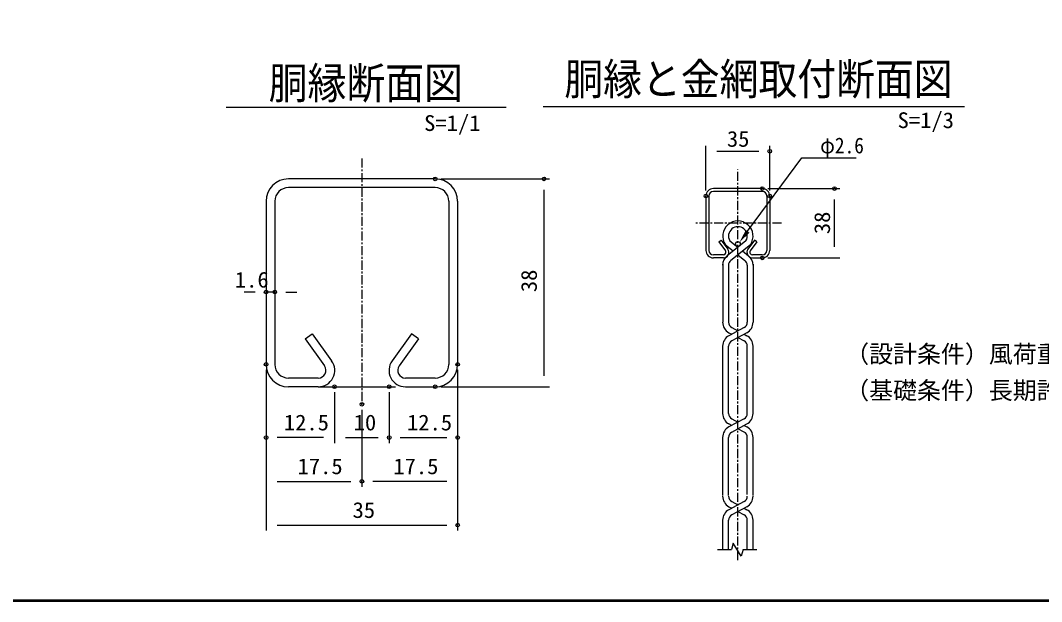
# Model space of a CAD drawing. Units: millimetres, scale not verified, with parts at other scales. Extents: x -4425 to 4425, y -3150 to 3150.
# Drawn here: x -535 to 2264, y -2925 to -1331 of the extents above; entities that cross this region are included whole.
import ezdxf
from ezdxf.enums import TextEntityAlignment as Align

# ---------------------------------------------------------------- set-up
doc = ezdxf.new("R2010")
doc.units = ezdxf.units.MM
doc.header["$LTSCALE"] = 20
doc.header["$PDMODE"] = 32
doc.header["$PDSIZE"] = 10
doc.linetypes.add('USER1', pattern=[2, 1.25, -0.25, 0.25, -0.25])
for name, color, linetype, lineweight in [('0-0_0', 1, 'Continuous', 25), ('0-1_SUNPOU', 1, 'Continuous', 25), ('0-5_KOUZOU', 7, 'Continuous', 25), ('0-6_AMI', 3, 'Continuous', 25), ('0-7_BUHIN', 7, 'Continuous', 25), ('0-8_BOLT', 3, 'Continuous', 25), ('0-A_WAKU', 7, 'Continuous', 25), ('0-B_D-TTL-TXT', 2, 'Continuous', 25)]:
    doc.layers.add(name, color=color, linetype=linetype, lineweight=lineweight)
doc.layers.add('0-2_DEFPOINTS', color=7, linetype='Continuous')
doc.styles.add('ＭＳ ゴシック', font='')
doc.styles.get('ＭＳ ゴシック').set_extended_font_data('MS Gothic')

msp = doc.modelspace()

# ---------------------------------------------------------------- linework, layer by layer
at = {"layer": '0-0_0'}
for p, q in [((1343.88, -1797.97), (1343.88, -1675.08)), ((1518.88, -1797.97), (1518.88, -1675.08)), ((1373.88, -1690.08), (1488.88, -1690.08)), ((1513.38, -1792.47), (1711.09, -1792.47)), ((1696.09, -1952.47), (1696.09, -1822.47)), ((1513.38, -1982.47), (1711.09, -1982.47))]:
    msp.add_line(p, q, dxfattribs=at)
at = {"layer": '0-1_SUNPOU'}
for p, q in [((29.01, -1569.61), (796.47, -1569.61)), ((897.9, -1567.45), (2052.34, -1567.45)), ((1458.2, -1909.62), (1606.77, -1708.11)), ((1606.77, -1708.11), (1755.92, -1708.11)), ((1608.82, -1708.11), (1641.92, -1708.11)), ((616.99, -1765.95), (915.16, -1765.95)), ((900.16, -2305.95), (900.16, -1795.95)), ((108.49, -2076.12), (78.49, -2076.12)), ((162.49, -2076.12), (138.49, -2076.12)), ((192.49, -2076.12), (222.49, -2076.12)), ((138.49, -2289.45), (138.49, -2490.1)), ((138.49, -2289.45), (138.49, -2610.1)), ((138.49, -2289.45), (138.49, -2730.1)), ((663.49, -2289.45), (663.49, -2490.1)), ((663.49, -2289.45), (663.49, -2610.1)), ((663.49, -2289.45), (663.49, -2730.1)), ((281.63, -2335.95), (493.5, -2335.95)), ((616.99, -2335.95), (915.16, -2335.95)), ((325.99, -2350.95), (325.99, -2490.1)), ((325.99, -2350.95), (325.99, -2490.1)), ((475.99, -2350.95), (475.99, -2490.1)), ((475.99, -2350.95), (475.99, -2490.1)), ((400.99, -2398.91), (400.99, -2610.1)), ((400.99, -2398.91), (400.99, -2610.1)), ((295.99, -2475.1), (168.49, -2475.1)), ((355.99, -2475.1), (445.99, -2475.1)), ((505.99, -2475.1), (633.49, -2475.1)), ((168.49, -2595.1), (370.99, -2595.1)), ((633.49, -2595.1), (430.99, -2595.1)), ((168.49, -2715.1), (633.49, -2715.1))]:
    msp.add_line(p, q, dxfattribs=at)
msp.add_solid([(1463.23, -1913.33), (1435.95, -1939.8), (1453.17, -1905.91)], dxfattribs=at)
at = {"layer": '0-2_DEFPOINTS'}
for p in [(1518.88, -1690.08), (601.99, -1765.95), (900.16, -1765.95), (1498.38, -1792.47), (1696.09, -1792.47), (1343.88, -1812.97), (1518.88, -1812.97), (1498.38, -1982.47), (138.49, -2076.12), (162.49, -2076.12), (138.49, -2274.45), (663.49, -2274.45), (325.99, -2335.95), (475.99, -2335.95), (601.99, -2335.95), (400.99, -2383.91), (138.49, -2475.1), (475.99, -2475.1), (663.49, -2475.1), (400.99, -2595.1), (663.49, -2715.1)]:
    msp.add_point(p, dxfattribs=at)
at = {"layer": '0-5_KOUZOU', "color": 1, "linetype": 'USER1'}
for p, q in [((400.99, -1710.04), (400.99, -2383.91)), ((1431.38, -2811.33), (1431.38, -1740.36))]:
    msp.add_line(p, q, dxfattribs=at)
at = {"layer": '0-5_KOUZOU'}
for p, q in [((601.99, -1765.95), (199.99, -1765.95)), ((601.99, -1789.95), (199.99, -1789.95)), ((138.49, -1827.45), (138.49, -2274.45)), ((162.49, -1827.45), (162.49, -2274.45)), ((639.49, -1827.45), (639.49, -2274.45)), ((663.49, -1827.45), (663.49, -2274.45)), ((245.37, -2204.48), (264.86, -2190.47)), ((245.37, -2204.48), (298.69, -2278.7)), ((264.86, -2190.47), (318.18, -2264.7)), ((537.12, -2190.47), (483.8, -2264.7)), ((556.61, -2204.48), (503.29, -2278.7)), ((556.61, -2204.48), (537.12, -2190.47)), ((281.63, -2311.95), (199.99, -2311.95)), ((601.99, -2311.95), (520.35, -2311.95)), ((281.63, -2335.95), (199.99, -2335.95)), ((520.35, -2335.95), (601.99, -2335.95)), ((1375.88, -2782.25), (1413.8, -2782.25)), ((1446.36, -2782.25), (1482.96, -2782.25))]:
    msp.add_line(p, q, dxfattribs=at)
msp.add_lwpolyline([(1446.36, -2782.25), (1440.19, -2800.48), (1418.2, -2764.97), (1413.8, -2782.25)], dxfattribs=at)
for centre, radius, start, end in [((199.99, -1827.45), 61.5, 90, 180), ((199.99, -1827.45), 37.5, 90, 180), ((601.99, -1827.45), 61.5, 0, 90), ((601.99, -1827.45), 37.5, 0, 90), ((281.63, -2290.95), 45, 270, 35.69193), ((520.35, -2290.95), 45, 144.30807, 270), ((199.99, -2274.45), 61.5, 180, 270), ((199.99, -2274.45), 37.5, 180, 270), ((281.63, -2290.95), 21, 270, 35.69193), ((520.35, -2290.95), 21, 144.30807, 270), ((601.99, -2274.45), 37.5, 270, 0), ((601.99, -2274.45), 61.5, 270, 0)]:
    msp.add_arc(centre, radius, start, end, dxfattribs=at)
at = {"layer": '0-6_AMI', "color": 7}
for p, q in [((1397.06, -1946.3), (1418.6, -1963.58)), ((1453.63, -1935.48), (1401.96, -1976.93)), ((1409.14, -1935.48), (1431.38, -1953.32)), ((1465.71, -1946.3), (1411.97, -1989.41)), ((1431.38, -1973.83), (1450.79, -1989.41)), ((1444.17, -1963.58), (1460.81, -1976.93)), ((1389.74, -1999.83), (1389.74, -2158.9)), ((1405.74, -1999.83), (1405.74, -2158.9)), ((1457.03, -2002.41), (1457.03, -2158.9)), ((1473.03, -1999.83), (1473.03, -2158.9)), ((1448.27, -2173.57), (1406.91, -2195.84)), ((1414.5, -2173.57), (1431.38, -2182.66)), ((1406.91, -2187.66), (1414.51, -2191.75)), ((1455.86, -2187.66), (1414.5, -2209.93)), ((1431.38, -2200.84), (1448.27, -2209.93)), ((1448.26, -2191.75), (1455.86, -2195.84)), ((1389.74, -2408.9), (1389.74, -2224.6)), ((1405.74, -2408.9), (1405.74, -2224.6)), ((1457.03, -2408.9), (1457.03, -2224.6)), ((1473.03, -2408.9), (1473.03, -2224.6)), ((1448.27, -2423.57), (1406.91, -2445.84)), ((1414.5, -2423.57), (1431.38, -2432.66)), ((1414.51, -2441.75), (1406.91, -2437.66)), ((1414.5, -2459.93), (1455.86, -2437.66)), ((1448.27, -2459.93), (1431.38, -2450.84)), ((1448.26, -2441.75), (1455.86, -2445.84)), ((1389.74, -2633.67), (1389.74, -2474.6)), ((1405.74, -2633.67), (1405.74, -2474.6)), ((1457.03, -2631.09), (1457.03, -2474.6)), ((1473.03, -2633.67), (1473.03, -2474.6)), ((1448.27, -2650.57), (1406.91, -2672.84)), ((1414.5, -2650.57), (1431.38, -2659.66)), ((1406.91, -2664.66), (1414.51, -2668.75)), ((1455.86, -2664.66), (1414.5, -2686.93)), ((1431.38, -2677.84), (1448.27, -2686.93)), ((1448.26, -2668.75), (1455.86, -2672.84)), ((1389.74, -2782.25), (1389.74, -2701.6)), ((1405.74, -2782.25), (1405.74, -2701.6)), ((1457.03, -2782.25), (1457.03, -2701.6)), ((1473.03, -2782.25), (1473.03, -2701.6))]:
    msp.add_line(p, q, dxfattribs=at)
msp.add_circle((1431.38, -1944.44), 6.5, dxfattribs=at)
for centre, radius, start, end in [((1431.38, -1922.71), 41.65, 325.49969, 214.50031), ((1431.38, -1922.71), 25.65, 330.145, 209.855), ((1422.4, -2002.41), 32.67, 128.74064, 180), ((1440.37, -2002.41), 32.67, 0, 51.25936), ((1422.4, -2002.41), 16.67, 128.74064, 180), ((1440.37, -2002.41), 16.67, 0, 51.25936), ((1422.4, -2158.9), 32.67, 180, 241.69267), ((1422.4, -2158.9), 16.67, 180, 241.69267), ((1440.37, -2158.9), 16.67, 298.30733, 0), ((1440.37, -2158.9), 32.67, 298.30733, 0), ((1422.4, -2224.6), 32.67, 118.30733, 180), ((1422.4, -2224.6), 16.67, 118.30733, 180), ((1440.37, -2224.6), 16.67, 0, 61.69267), ((1440.37, -2224.6), 32.67, 0, 61.69267), ((1422.4, -2408.9), 32.67, 180, 241.69267), ((1422.4, -2408.9), 16.67, 180, 241.69267), ((1440.37, -2408.9), 16.67, 298.30733, 0), ((1440.37, -2408.9), 32.67, 298.30733, 0), ((1422.4, -2474.6), 32.67, 118.30733, 180), ((1422.4, -2474.6), 16.67, 118.30733, 180), ((1440.37, -2474.6), 16.67, 0, 61.69267), ((1440.37, -2474.6), 32.67, 0, 61.69267), ((1422.4, -2635.9), 32.67, 180, 241.69267), ((1422.4, -2635.9), 16.67, 180, 241.69267), ((1440.37, -2635.9), 16.67, 298.30733, 0), ((1440.37, -2635.9), 32.67, 298.30733, 0), ((1422.4, -2701.6), 32.67, 118.30733, 180), ((1440.37, -2701.6), 32.67, 0, 61.69267), ((1422.4, -2701.6), 16.67, 118.30733, 180), ((1440.37, -2701.6), 16.67, 0, 61.69267)]:
    msp.add_arc(centre, radius, start, end, dxfattribs=at)
at = {"layer": '0-7_BUHIN'}
for p, q in [((1343.88, -1812.97), (1343.88, -1961.97)), ((1351.88, -1812.97), (1351.88, -1961.97)), ((1498.38, -1792.47), (1364.38, -1792.47)), ((1498.38, -1800.47), (1364.38, -1800.47)), ((1510.88, -1812.97), (1510.88, -1961.97)), ((1518.88, -1812.97), (1518.88, -1961.97)), ((1379.51, -1938.64), (1386.01, -1933.98)), ((1379.51, -1938.64), (1397.28, -1963.38)), ((1386.01, -1933.98), (1403.78, -1958.72)), ((1476.76, -1933.98), (1458.99, -1958.72)), ((1483.26, -1938.64), (1465.49, -1963.38)), ((1483.26, -1938.64), (1476.76, -1933.98)), ((1391.6, -1974.47), (1364.38, -1974.47)), ((1391.6, -1982.47), (1364.38, -1982.47)), ((1498.38, -1974.47), (1471.17, -1974.47)), ((1471.17, -1982.47), (1498.38, -1982.47))]:
    msp.add_line(p, q, dxfattribs=at)
for centre, radius, start, end in [((1364.38, -1812.97), 20.5, 90, 180), ((1364.38, -1812.97), 12.5, 90, 180), ((1498.38, -1812.97), 20.5, 0, 90), ((1498.38, -1812.97), 12.5, 0, 90), ((1391.6, -1967.47), 15, 270, 35.69193), ((1471.17, -1967.47), 15, 144.30807, 270), ((1364.38, -1961.97), 20.5, 180, 270), ((1364.38, -1961.97), 12.5, 180, 270), ((1391.6, -1967.47), 7, 270, 35.69193), ((1471.17, -1967.47), 7, 144.30807, 270), ((1498.38, -1961.97), 12.5, 270, 0), ((1498.38, -1961.97), 20.5, 270, 0)]:
    msp.add_arc(centre, radius, start, end, dxfattribs=at)
at = {"layer": '0-8_BOLT', "color": 1, "linetype": 'USER1'}
msp.add_line((1551.11, -1887.47), (1315.66, -1887.47), dxfattribs=at)
at = {"layer": '0-A_WAKU'}
msp.add_lwpolyline([(-4049.88, 2925.24), (4200.12, 2925.24), (4200.12, -2924.76), (-4049.88, -2924.76)], close=True, dxfattribs=at)
for points in [[(4198.12, 2923.24), (4198.12, -2922.76), (-4047.88, -2922.76)], [(4196.12, 2921.24), (4196.12, -2920.76), (-4045.88, -2920.76)]]:
    msp.add_lwpolyline(points, dxfattribs=at)

# ---------------------------------------------------------------- texts
at = {"layer": '0-0_0', "color": 3, "style": 'ＭＳ ゴシック', "width": 1.05}
msp.add_text('35', height=43.26, dxfattribs=at).set_placement((1401.38, -1690.9), align=Align.BOTTOM_LEFT)
msp.add_text('38', height=43.26, rotation=90, dxfattribs=at).set_placement((1696.92, -1917.47), align=Align.BOTTOM_LEFT)
at = {"layer": '0-1_SUNPOU', "color": 7, "style": 'ＭＳ ゴシック', "width": 0.9}
msp.add_text('胴縁断面図', height=86.66, dxfattribs=at).set_placement((145.73, -1572.5), align=Align.BOTTOM_LEFT)
at = {"layer": '0-1_SUNPOU', "color": 3, "style": 'ＭＳ ゴシック'}
for s, height, width, p in [('S=1/1', 43.26, 1.05, (571.56, -1647.57)), ('S=1/3', 43.26, 1.05, (1869.13, -1639.7)), ('φ2.6', 43.3, 0.9, (1656.92, -1708.93)), ('1.6', 43.26, 1.05, (52.82, -2076.94)), ('12.5', 43.26, 1.05, (187.24, -2468.43)), ('10', 43.26, 1.05, (378.49, -2468.43)), ('12.5', 43.26, 1.05, (524.74, -2468.43)), ('17.5', 43.26, 1.05, (224.74, -2588.43)), ('17.5', 43.26, 1.05, (487.24, -2588.43)), ('35', 43.26, 1.05, (375.49, -2708.43))]:
    msp.add_text(s, height=height, dxfattribs=dict(at, width=width)).set_placement(p, align=Align.BOTTOM_LEFT)
at = {"layer": '0-1_SUNPOU', "color": 3, "style": 'ＭＳ ゴシック', "width": 1.05}
msp.add_text('38', height=43.26, rotation=90, dxfattribs=at).set_placement((893.49, -2076.45), align=Align.BOTTOM_LEFT)
at = {"layer": '0-5_KOUZOU', "style": 'ＭＳ ゴシック', "width": 0.9}
msp.add_text('胴縁と金網取付断面図', height=86.66, dxfattribs=at).set_placement((955.85, -1561.44), align=Align.BOTTOM_LEFT)
at = {"layer": '0-B_D-TTL-TXT', "color": 7, "style": 'ＭＳ ゴシック'}
for s, p in [('（設計条件）風荷重：昭和57年改正 建築基準法・同施行令に基づく風圧力に準拠。', (1725.51, -2284.29)), ('（基礎条件）長期許容地耐力98kN/㎡の場合。', (1725.51, -2384.29))]:
    msp.add_text(s, height=48.09, dxfattribs=at).set_placement(p, align=Align.BOTTOM_LEFT)

doc.saveas('drawing.dxf')
